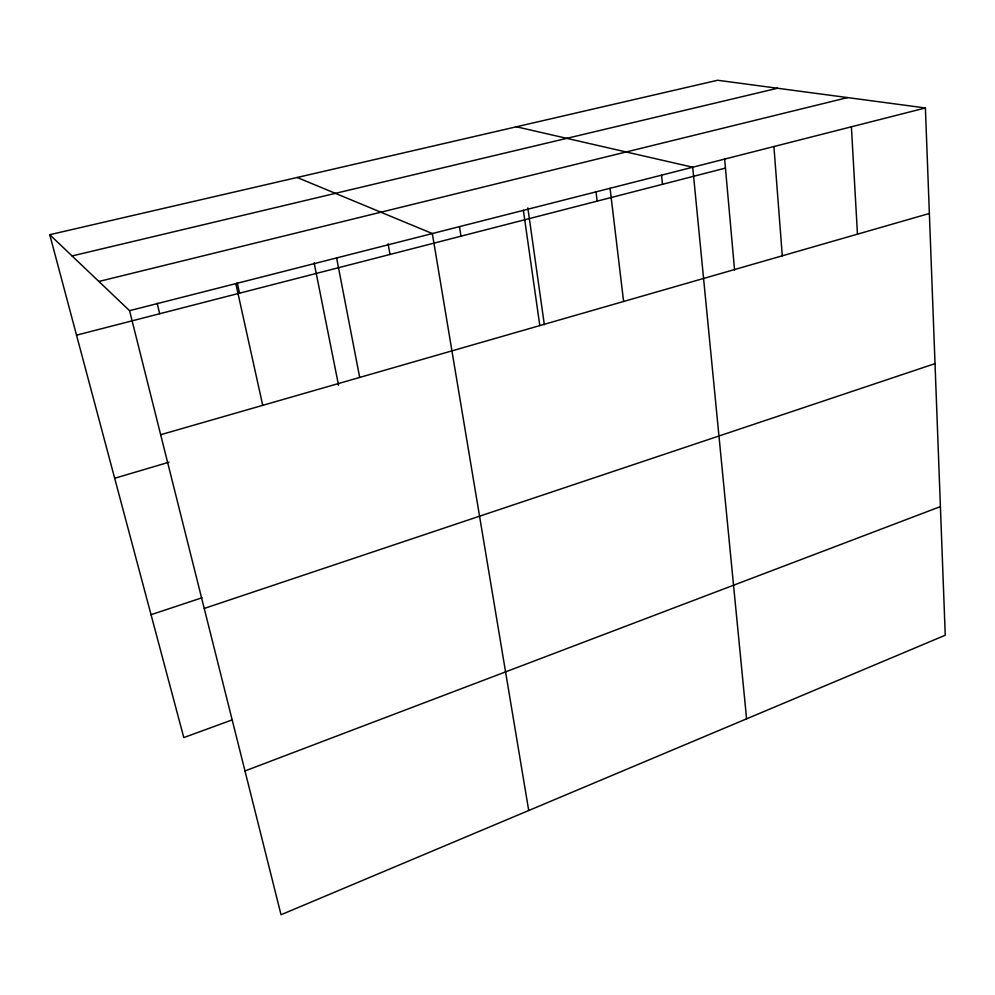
<?xml version="1.0" encoding="UTF-8"?>
<svg xmlns="http://www.w3.org/2000/svg" width="995" height="995" viewBox="0 0 995 995"><rect width="100%" height="100%" fill="white"/><g stroke="black" fill="none" stroke-linecap="round" stroke-linejoin="round"><path stroke-width="1.49" d="M244.981 770.938L940.412 506.604M231.611 720.094L183.801 737.581L49.75 234.696L717.606 80.259L925.387 107.957L945.25 635.233L281.038 914.741L129.561 310.676L49.75 234.696M204.236 608.442L935.026 363.623M151.041 614.699L201.973 597.784M114.674 478.259L169.013 462.215M160.668 434.715L929.367 213.477M76.528 335.153L725.454 168.105M129.561 310.676L925.387 107.957M98.878 281.461L847.591 97.585M72.075 255.951L777.53 88.244M516.368 126.788L692.707 167.222L746.586 718.825M297.132 177.483L432.34 233.551L528.718 810.515M157.148 303.251L159.697 313.748M237.233 282.704L239.546 293.189M235.827 283.612L262.73 405.338M314.134 262.779L338.536 385.214M336.608 257.929L359.692 377.428M388.112 243.775L390.015 254.459M459.528 227.022L460.996 236.188M527.835 207.88L544.34 324.718M523.382 210.355L539.8 325.601M596.03 191.935L597.162 201.127M610.072 188.279L623.591 301.485M661.513 175.095L662.483 184.311M724.621 158.864L734.584 270.279M773.911 146.539L782.281 255.814M851.397 126.8L857.466 234.173"/></g></svg>
